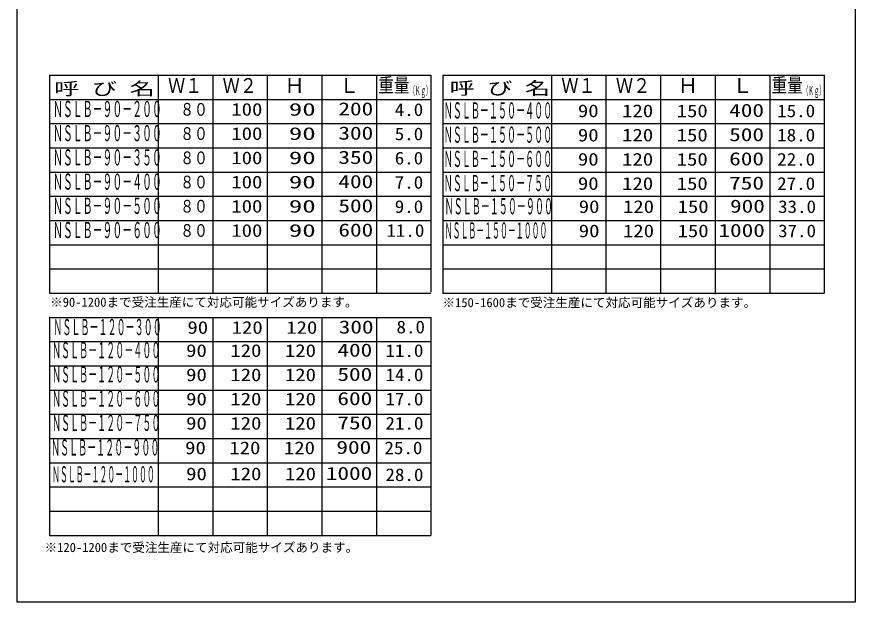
# Model space of a CAD drawing. Units: millimetres, scale not verified. Extents: x -501 to 501, y -715 to 715.
# Drawn here: x -501 to 501, y -715 to -15 of the extents above; entities that cross this region are included whole.
import ezdxf
from ezdxf.enums import TextEntityAlignment as Align

# ---------------------------------------------------------------- set-up
doc = ezdxf.new("R2010")
doc.units = ezdxf.units.MM
doc.layers.add('0-0', color=7, linetype='Continuous')
doc.styles.add('ＭＳ ゴシック', font='')
doc.styles.get('ＭＳ ゴシック').set_extended_font_data('MS Gothic')

msp = doc.modelspace()

# ---------------------------------------------------------------- linework, layer by layer
at = {"layer": '0-0'}
for p, q in [((-501.25, 714.915), (-501.25, -714.915)), ((-462.25, -85.085), (-6, -85.085)), ((-462.25, -85.085), (-462.25, -345.03)), ((-332.25, -85.085), (-332.25, -346.294)), ((-267, -85.085), (-267, -345.947)), ((-201.75, -85.085), (-201.75, -345.947)), ((-136.5, -85.085), (-136.5, -345.947)), ((-71.25, -85.085), (-71.25, -345.947)), ((-6, -85.085), (-6, -344.268)), ((8, -85.085), (464.25, -85.085)), ((8, -85.085), (8, -345.728)), ((138, -85.085), (138, -346.163)), ((203.25, -85.085), (203.25, -346.163)), ((268.5, -85.085), (268.5, -345.728)), ((333.75, -85.085), (333.75, -346.815)), ((399, -85.085), (399, -346.163)), ((464.25, -85.085), (464.25, -345.51)), ((-462.25, -114.032), (-6, -114.032)), ((8, -114.032), (464.25, -114.032)), ((-462.25, -142.98), (-6, -142.98)), ((8, -142.98), (464.25, -142.98)), ((-462.25, -171.927), (-6, -171.927)), ((8, -171.927), (464.25, -171.927)), ((-462.25, -200.874), (-6, -200.874)), ((8, -200.874), (464.25, -200.874)), ((-462.25, -229.822), (-6, -229.822)), ((8, -229.822), (464.25, -229.822)), ((-462.25, -258.769), (-6, -258.769)), ((8, -258.769), (464.25, -258.769)), ((-462.25, -287.716), (-6, -287.716)), ((8, -287.716), (464.25, -287.716)), ((-462.25, -316.664), (-6, -316.664)), ((8, -316.664), (464.25, -316.664)), ((-462.25, -345.611), (-6, -345.611)), ((8, -345.611), (464.25, -345.611)), ((-462.25, -374.006), (-462.25, -635.085)), ((-462.25, -374.558), (-6, -374.558)), ((-332.25, -374.801), (-332.25, -635.085)), ((-267, -374.453), (-267, -635.085)), ((-201.75, -374.453), (-201.75, -635.085)), ((-136.5, -374.801), (-136.5, -635.085)), ((-71.25, -375.148), (-71.25, -374.566)), ((-71.25, -375.148), (-71.25, -635.085)), ((-6, -374.471), (-6, -635.085)), ((-462.25, -403.506), (-6, -403.506)), ((-462.25, -432.453), (-6, -432.453)), ((-462.25, -461.401), (-6, -461.401)), ((-462.25, -490.348), (-6, -490.348)), ((-462.25, -519.295), (-6, -519.295)), ((-462.25, -548.243), (-6, -548.243)), ((-462.25, -577.19), (-6, -577.19)), ((-462.25, -606.137), (-6, -606.137)), ((-462.25, -635.085), (-6, -635.085)), ((501.25, -714.915), (-501.25, -714.915))]:
    msp.add_line(p, q, dxfattribs=at)
msp.add_lwpolyline([(-501.25, 714.915), (501.25, 714.915), (501.25, -714.915)], dxfattribs=at)

# ---------------------------------------------------------------- texts
at = {"layer": '0-0', "style": 'ＭＳ ゴシック'}
for s, height, width, p in [('Ｗ１', 17.69, 0.85, (-320.389, -111.62)), ('Ｗ２', 17.69, 0.85, (-255.139, -111.62)), ('重量', 17.06, 0.8, (-68.923, -110.684)), ('Ｗ１', 17.69, 0.85, (149.861, -111.62)), ('Ｗ２', 17.69, 0.85, (215.111, -111.62)), ('重量', 17.06, 0.8, (401.327, -110.684)), ('（Ｋｇ）', 10.41, 0.45, (-31.629, -111.926)), ('（Ｋｇ）', 10.41, 0.45, (438.621, -111.926)), ('ＮＳＬＢ－９０－２００', 19.29, 0.45, (-457.975, -140.899)), ('  ８０', 15.16, 0.8, (-322.336, -138.08)), (' 100', 15.16, 1.2, (-257.086, -138.08)), (' 90', 15.16, 1.55, (-191.836, -138.08)), (' 200', 15.69, 1.3, (-130.575, -137.934)), ('4.0', 15.16, 1.1, (-49.328, -138.432)), ('15.0', 15.16, 1.1, (407.986, -139.852)), ('ＮＳＬＢ－９０－３００', 19.29, 0.45, (-457.975, -169.847)), ('  ８０', 15.16, 0.8, (-322.336, -167.027)), (' 100', 15.16, 1.2, (-257.086, -167.027)), (' 90', 15.16, 1.55, (-191.836, -167.027)), (' 300', 15.69, 1.3, (-130.575, -166.882)), ('5.0', 15.16, 1.1, (-49.328, -167.379)), ('18.0', 15.16, 1.1, (407.986, -168.799)), ('ＮＳＬＢ－９０－３５０', 19.29, 0.45, (-457.975, -198.794)), ('  ８０', 15.16, 0.8, (-322.336, -195.975)), (' 100', 15.16, 1.2, (-257.086, -195.975)), (' 90', 15.16, 1.55, (-191.836, -195.975)), (' 350', 15.69, 1.3, (-130.575, -195.829)), ('6.0', 15.16, 1.1, (-49.328, -196.326)), ('22.0', 15.16, 1.1, (407.986, -197.747)), ('ＮＳＬＢ－９０－４００', 19.29, 0.45, (-457.975, -227.742)), ('  ８０', 15.16, 0.8, (-322.336, -224.922)), (' 100', 15.16, 1.2, (-257.086, -224.922)), (' 90', 15.16, 1.55, (-191.836, -224.922)), (' 400', 15.69, 1.3, (-130.575, -224.776)), ('7.0', 15.16, 1.1, (-49.328, -225.274)), ('27.0', 15.16, 1.1, (407.986, -226.694)), ('ＮＳＬＢ－９０－５００', 19.29, 0.45, (-457.975, -256.689)), ('  ８０', 15.16, 0.8, (-322.336, -253.869)), (' 100', 15.16, 1.2, (-257.086, -253.869)), (' 90', 15.16, 1.55, (-191.836, -253.869)), (' 500', 15.69, 1.3, (-130.575, -253.724)), ('9.0', 15.16, 1.1, (-49.328, -254.221)), ('33.0', 15.16, 1.1, (409.014, -254.328)), ('ＮＳＬＢ－９０－６００', 19.29, 0.45, (-457.975, -285.636)), ('  ８０', 15.16, 0.8, (-322.336, -282.817)), (' 100', 15.16, 1.2, (-257.086, -282.817)), (' 90', 15.16, 1.55, (-191.836, -282.817)), (' 600', 15.69, 1.3, (-130.575, -282.671)), ('11.0', 15.16, 1.1, (-59.268, -282.817)), ('37.0', 15.16, 1.1, (409.014, -283.275)), ('8.0', 15.16, 1.1, (-47.216, -398.146)), ('11.0', 15.16, 1.1, (-60.433, -426.334)), ('14.0', 15.16, 1.1, (-60.433, -455.282)), ('17.0', 15.16, 1.1, (-60.433, -484.229)), ('21.0', 15.16, 1.1, (-60.433, -513.177)), ('25.0', 15.16, 1.1, (-61.63, -542.564)), ('28.0', 15.16, 1.1, (-60.413, -574.658))]:
    msp.add_text(s, height=height, dxfattribs=dict(at, width=width)).set_placement(p, align=Align.BOTTOM_LEFT)
for s, p in [('Ｈ', (-181.186, -111.62)), ('Ｌ', (-115.936, -111.62)), ('Ｈ', (289.064, -111.62)), ('Ｌ', (354.314, -111.62))]:
    msp.add_text(s, height=17.69, dxfattribs=at).set_placement(p, align=Align.BOTTOM_LEFT)
at = {"layer": '0-0', "color": 3, "style": 'ＭＳ ゴシック'}
for s, height, width, p in [('ＮＳＬＢ－１５０－４００', 19.29, 0.4, (9.279, -142.671)), (' 400', 15.69, 1.3, (336.679, -139.706)), ('  90', 15.16, 1.2, (144.919, -139.852)), (' 120', 15.16, 1.2, (210.169, -139.852)), (' 150', 15.16, 1.2, (275.419, -139.852)), ('ＮＳＬＢ－１５０－５００', 19.29, 0.4, (9.279, -171.619)), ('  90', 15.16, 1.2, (144.919, -168.799)), (' 120', 15.16, 1.2, (210.169, -168.799)), (' 150', 15.16, 1.2, (275.419, -168.799)), (' 500', 15.69, 1.3, (336.679, -168.653)), ('ＮＳＬＢ－１５０－６００', 19.29, 0.4, (9.279, -200.566)), ('  90', 15.16, 1.2, (144.919, -197.747)), (' 120', 15.16, 1.2, (210.169, -197.747)), (' 150', 15.16, 1.2, (275.419, -197.747)), (' 600', 15.69, 1.3, (336.679, -197.601)), ('ＮＳＬＢ－１５０－７５０', 19.29, 0.4, (9.279, -229.514)), ('  90', 15.16, 1.2, (144.919, -226.694)), (' 120', 15.16, 1.2, (210.169, -226.694)), (' 150', 15.16, 1.2, (275.419, -226.694)), (' 750', 15.69, 1.3, (336.679, -226.548)), ('ＮＳＬＢ－１５０－９００', 19.29, 0.4, (10.308, -257.148)), ('  90', 15.16, 1.2, (145.947, -254.328)), (' 120', 15.16, 1.2, (211.197, -254.328)), (' 150', 15.16, 1.2, (276.447, -254.328)), (' 900', 15.69, 1.3, (337.707, -254.182)), ('ＮＳＬＢ－１５０－１０００', 19.29, 0.35, (10.308, -286.095)), ('  90', 15.16, 1.2, (145.947, -283.275)), (' 120', 15.16, 1.2, (211.197, -283.275)), (' 150', 15.16, 1.2, (276.447, -283.275)), ('1000', 15.69, 1.3, (337.707, -283.13))]:
    msp.add_text(s, height=height, dxfattribs=dict(at, width=width)).set_placement(p, align=Align.BOTTOM_LEFT)
for s, p in [('※90-1200まで受注生産にて対応可能サイズあります。', (-461.312, -365.139)), ('※150-1600まで受注生産にて対応可能サイズあります。', (7.8, -365.618)), ('※120-1200まで受注生産にて対応可能サイズあります。', (-467.973, -658.247))]:
    msp.add_text(s, height=11, dxfattribs=at).set_placement(p, align=Align.BOTTOM_LEFT)
at = {"layer": '0-0', "color": 4, "style": 'ＭＳ ゴシック'}
for s, height, width, p in [('ＮＳＬＢ－１２０－３００', 19.29, 0.4, (-457.561, -401.562)), ('  90', 15.16, 1.2, (-321.922, -398.743)), (' 120', 15.16, 1.2, (-256.672, -398.743)), (' 120', 15.16, 1.2, (-191.422, -398.743)), (' 300', 15.69, 1.3, (-130.161, -398.597)), ('ＮＳＬＢ－１２０－４００', 19.29, 0.4, (-459.14, -429.154)), ('  90', 15.16, 1.2, (-323.501, -426.334)), (' 120', 15.16, 1.2, (-258.251, -426.334)), (' 120', 15.16, 1.2, (-193.001, -426.334)), (' 400', 15.69, 1.3, (-131.741, -426.189)), ('ＮＳＬＢ－１２０－５００', 19.29, 0.4, (-459.14, -458.101)), ('  90', 15.16, 1.2, (-323.501, -455.282)), (' 120', 15.16, 1.2, (-258.251, -455.282)), (' 120', 15.16, 1.2, (-193.001, -455.282)), (' 500', 15.69, 1.3, (-131.741, -455.136)), ('ＮＳＬＢ－１２０－６００', 19.29, 0.4, (-459.14, -487.049)), ('  90', 15.16, 1.2, (-323.501, -484.229)), (' 120', 15.16, 1.2, (-258.251, -484.229)), (' 120', 15.16, 1.2, (-193.001, -484.229)), (' 600', 15.69, 1.3, (-131.741, -484.083)), ('ＮＳＬＢ－１２０－７５０', 19.29, 0.4, (-459.14, -515.996)), ('  90', 15.16, 1.2, (-323.501, -513.177)), (' 120', 15.16, 1.2, (-258.251, -513.177)), (' 120', 15.16, 1.2, (-193.001, -513.177)), (' 750', 15.69, 1.3, (-131.741, -513.031)), ('ＮＳＬＢ－１２０－９００', 19.29, 0.4, (-460.337, -545.383)), ('  90', 15.16, 1.2, (-324.698, -542.564)), (' 120', 15.16, 1.2, (-259.448, -542.564)), (' 120', 15.16, 1.2, (-194.198, -542.564)), (' 900', 15.69, 1.3, (-132.938, -542.418)), ('ＮＳＬＢ－１２０－１０００', 19.29, 0.35, (-459.119, -577.477)), ('  90', 15.16, 1.2, (-323.48, -573.637)), (' 120', 15.16, 1.2, (-258.23, -573.637)), (' 120', 15.16, 1.2, (-192.98, -573.637)), ('1000', 15.69, 1.3, (-131.72, -573.491))]:
    msp.add_text(s, height=height, dxfattribs=dict(at, width=width)).set_placement(p, align=Align.BOTTOM_LEFT)
at = {"layer": '0-0', "char_height": 15.18, "attachment_point": 7, "style": 'ＭＳ ゴシック'}
for insert in [(-456.416, -110.529), (16.271, -109.897)]:
    msp.add_mtext('\\T1.5;\\W1.45;呼び名', dxfattribs=dict(at, insert=insert))

doc.saveas('drawing.dxf')
